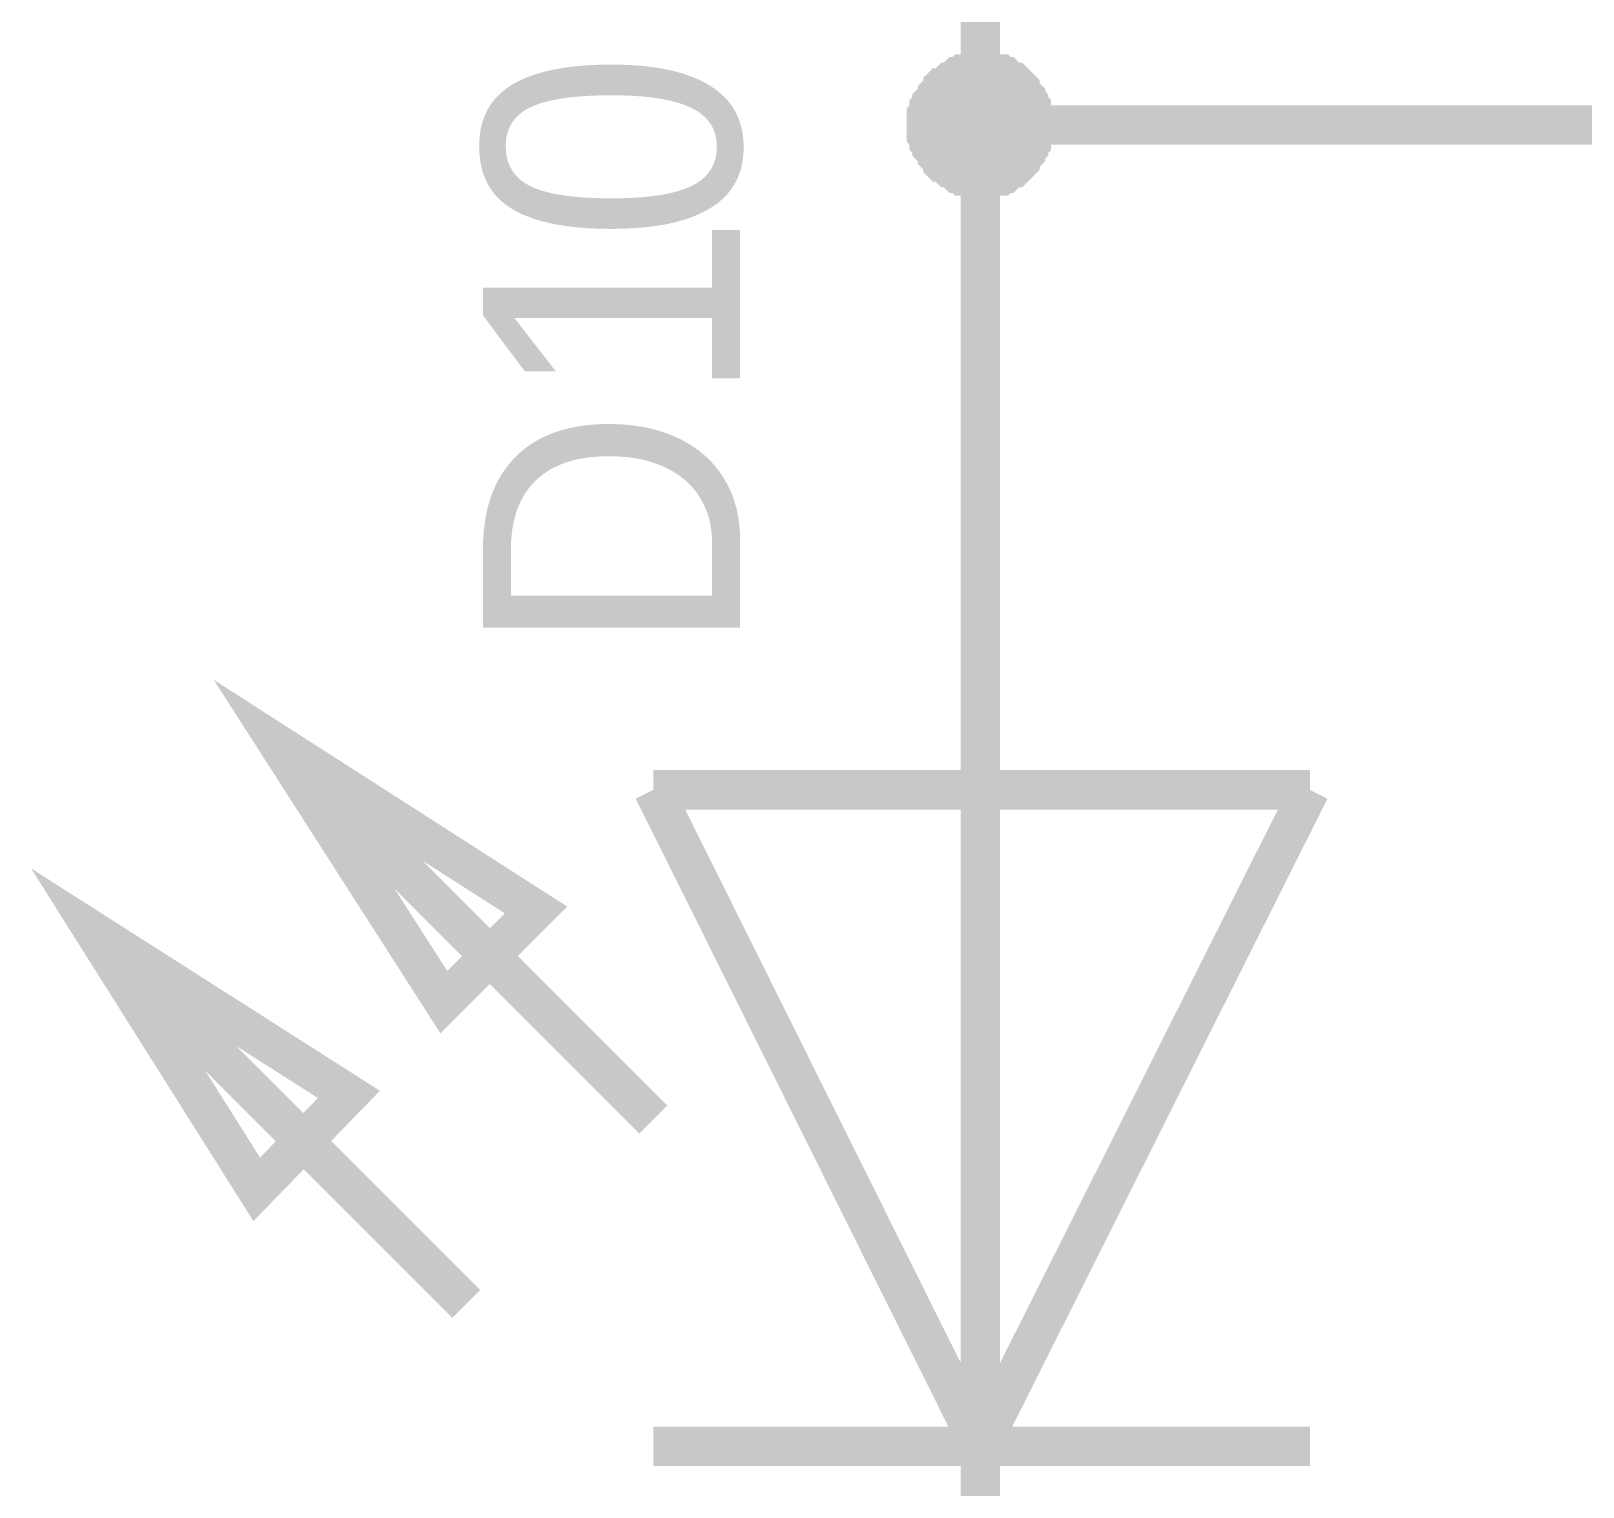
# Model space of a CAD drawing. Header units: millimetres. Extents: x 0 to 20.9, y 0 to 9.5.
# Drawn here: x 16.7162 to 17.1802, y 2.8925 to 3.3279 of the extents above; entities that cross this region are included whole.
import ezdxf

# ---------------------------------------------------------------- set-up
doc = ezdxf.new("R2010")
doc.units = ezdxf.units.MM
doc.header["$MEASUREMENT"] = 0
doc.layers.add('Sheet', color=255, linetype='Continuous')

msp = doc.modelspace()

# ---------------------------------------------------------------- linework, layer by layer
at = {"layer": 'Sheet'}
for points, const_width in [([(17.40015, 3.40587), (17.40015, 3.29977), (17, 3.29977)], 0.0118), ([(17, 3.40587), (17, 3.29977), (17, 3.19953)], 0.0118), ([(16.97995, 3.29977), (16.97995, 3.30061), (16.97995, 3.30144), (16.97995, 3.30311), (16.97995, 3.30395), (16.98079, 3.30478), (16.98079, 3.30562), (16.98079, 3.30645), (16.98162, 3.30729), (16.98162, 3.30813), (16.98246, 3.30896), (16.98329, 3.3098), (16.98329, 3.31063), (16.98413, 3.31147), (16.98496, 3.3123), (16.98496, 3.31314), (16.9858, 3.31397), (16.98663, 3.31481), (16.98747, 3.31481), (16.9883, 3.31564), (16.98914, 3.31648), (16.98997, 3.31648), (16.99081, 3.31731), (16.99165, 3.31815), (16.99248, 3.31815), (16.99332, 3.31899), (16.99415, 3.31899), (16.99499, 3.31899), (16.99582, 3.31982), (16.99666, 3.31982), (16.99833, 3.31982), (16.99916, 3.31982), (17, 3.31982)], 0.0039), ([(16.97995, 3.29977), (16.97995, 3.30061), (16.97995, 3.30144), (16.97995, 3.30311), (16.97995, 3.30395), (16.98079, 3.30478), (16.98079, 3.30562), (16.98079, 3.30645), (16.98162, 3.30729), (16.98162, 3.30813), (16.98246, 3.30896), (16.98329, 3.3098), (16.98329, 3.31063), (16.98413, 3.31147), (16.98496, 3.3123), (16.98496, 3.31314), (16.9858, 3.31397), (16.98663, 3.31481), (16.98747, 3.31481), (16.9883, 3.31564), (16.98914, 3.31648), (16.98997, 3.31648), (16.99081, 3.31731), (16.99165, 3.31815), (16.99248, 3.31815), (16.99332, 3.31899), (16.99415, 3.31899), (16.99499, 3.31899), (16.99582, 3.31982), (16.99666, 3.31982), (16.99833, 3.31982), (16.99916, 3.31982), (17, 3.31982)], 0.0039), ([(16.97995, 3.29977), (16.97995, 3.30061), (16.97995, 3.30144), (16.97995, 3.30311), (16.97995, 3.30395), (16.98079, 3.30478), (16.98079, 3.30562), (16.98079, 3.30645), (16.98162, 3.30729), (16.98162, 3.30813), (16.98246, 3.30896), (16.98329, 3.3098), (16.98329, 3.31063), (16.98413, 3.31147), (16.98496, 3.3123), (16.98496, 3.31314), (16.9858, 3.31397), (16.98663, 3.31481), (16.98747, 3.31481), (16.9883, 3.31564), (16.98914, 3.31648), (16.98997, 3.31648), (16.99081, 3.31731), (16.99165, 3.31815), (16.99248, 3.31815), (16.99332, 3.31899), (16.99415, 3.31899), (16.99499, 3.31899), (16.99582, 3.31982), (16.99666, 3.31982), (16.99833, 3.31982), (16.99916, 3.31982), (17, 3.31982)], 0.0039), ([(16.97995, 3.29977), (16.97995, 3.30061), (16.97995, 3.30144), (16.97995, 3.30311), (16.97995, 3.30395), (16.98079, 3.30478), (16.98079, 3.30562), (16.98079, 3.30645), (16.98162, 3.30729), (16.98162, 3.30813), (16.98246, 3.30896), (16.98329, 3.3098), (16.98329, 3.31063), (16.98413, 3.31147), (16.98496, 3.3123), (16.98496, 3.31314), (16.9858, 3.31397), (16.98663, 3.31481), (16.98747, 3.31481), (16.9883, 3.31564), (16.98914, 3.31648), (16.98997, 3.31648), (16.99081, 3.31731), (16.99165, 3.31815), (16.99248, 3.31815), (16.99332, 3.31899), (16.99415, 3.31899), (16.99499, 3.31899), (16.99582, 3.31982), (16.99666, 3.31982), (16.99833, 3.31982), (16.99916, 3.31982), (17, 3.31982)], 0.0039), ([(16.97995, 3.29977), (16.97995, 3.30061), (16.97995, 3.30144), (16.97995, 3.30311), (16.97995, 3.30395), (16.98079, 3.30478), (16.98079, 3.30562), (16.98079, 3.30645), (16.98162, 3.30729), (16.98162, 3.30813), (16.98246, 3.30896), (16.98329, 3.3098), (16.98329, 3.31063), (16.98413, 3.31147), (16.98496, 3.3123), (16.98496, 3.31314), (16.9858, 3.31397), (16.98663, 3.31481), (16.98747, 3.31481), (16.9883, 3.31564), (16.98914, 3.31648), (16.98997, 3.31648), (16.99081, 3.31731), (16.99165, 3.31815), (16.99248, 3.31815), (16.99332, 3.31899), (16.99415, 3.31899), (16.99499, 3.31899), (16.99582, 3.31982), (16.99666, 3.31982), (16.99833, 3.31982), (16.99916, 3.31982), (17, 3.31982)], 0.0039), ([(16.97995, 3.29977), (16.97995, 3.30061), (16.97995, 3.30144), (16.97995, 3.30311), (16.97995, 3.30395), (16.98079, 3.30478), (16.98079, 3.30562), (16.98079, 3.30645), (16.98162, 3.30729), (16.98162, 3.30813), (16.98246, 3.30896), (16.98329, 3.3098), (16.98329, 3.31063), (16.98413, 3.31147), (16.98496, 3.3123), (16.98496, 3.31314), (16.9858, 3.31397), (16.98663, 3.31481), (16.98747, 3.31481), (16.9883, 3.31564), (16.98914, 3.31648), (16.98997, 3.31648), (16.99081, 3.31731), (16.99165, 3.31815), (16.99248, 3.31815), (16.99332, 3.31899), (16.99415, 3.31899), (16.99499, 3.31899), (16.99582, 3.31982), (16.99666, 3.31982), (16.99833, 3.31982), (16.99916, 3.31982), (17, 3.31982)], 0.0039), ([(16.97995, 3.29977), (16.97995, 3.30061), (16.97995, 3.30144), (16.97995, 3.30311), (16.97995, 3.30395), (16.98079, 3.30478), (16.98079, 3.30562), (16.98079, 3.30645), (16.98162, 3.30729), (16.98162, 3.30813), (16.98246, 3.30896), (16.98329, 3.3098), (16.98329, 3.31063), (16.98413, 3.31147), (16.98496, 3.3123), (16.98496, 3.31314), (16.9858, 3.31397), (16.98663, 3.31481), (16.98747, 3.31481), (16.9883, 3.31564), (16.98914, 3.31648), (16.98997, 3.31648), (16.99081, 3.31731), (16.99165, 3.31815), (16.99248, 3.31815), (16.99332, 3.31899), (16.99415, 3.31899), (16.99499, 3.31899), (16.99582, 3.31982), (16.99666, 3.31982), (16.99833, 3.31982), (16.99916, 3.31982), (17, 3.31982)], 0.0039), ([(16.97995, 3.29977), (16.97995, 3.30061), (16.97995, 3.30144), (16.97995, 3.30311), (16.97995, 3.30395), (16.98079, 3.30478), (16.98079, 3.30562), (16.98079, 3.30645), (16.98162, 3.30729), (16.98162, 3.30813), (16.98246, 3.30896), (16.98329, 3.3098), (16.98329, 3.31063), (16.98413, 3.31147), (16.98496, 3.3123), (16.98496, 3.31314), (16.9858, 3.31397), (16.98663, 3.31481), (16.98747, 3.31481), (16.9883, 3.31564), (16.98914, 3.31648), (16.98997, 3.31648), (16.99081, 3.31731), (16.99165, 3.31815), (16.99248, 3.31815), (16.99332, 3.31899), (16.99415, 3.31899), (16.99499, 3.31899), (16.99582, 3.31982), (16.99666, 3.31982), (16.99833, 3.31982), (16.99916, 3.31982), (17, 3.31982)], 0.0039), ([(17, 3.31982), (17, 3.31982)], 0.0039), ([(17, 3.31982), (17.00083, 3.31982), (17.00251, 3.31982), (17.00334, 3.31982), (17.00418, 3.31982), (17.00501, 3.31899), (17.00585, 3.31899), (17.00752, 3.31899), (17.00835, 3.31815), (17.00919, 3.31815), (17.01002, 3.31731), (17.01086, 3.31648), (17.01169, 3.31648), (17.01253, 3.31564), (17.01337, 3.31481), (17.01337, 3.31481), (17.0142, 3.31397), (17.01504, 3.31314), (17.01587, 3.3123), (17.01587, 3.31147), (17.01671, 3.31063), (17.01754, 3.3098), (17.01754, 3.30896), (17.01838, 3.30813), (17.01838, 3.30729), (17.01921, 3.30645), (17.01921, 3.30562), (17.01921, 3.30478), (17.02005, 3.30395), (17.02005, 3.30311), (17.02005, 3.30144), (17.02005, 3.30061), (17.02005, 3.29977)], 0.0039), ([(17, 3.31982), (17, 3.31982)], 0.0039), ([(17, 3.31982), (17.00083, 3.31982), (17.00251, 3.31982), (17.00334, 3.31982), (17.00418, 3.31982), (17.00501, 3.31899), (17.00585, 3.31899), (17.00752, 3.31899), (17.00835, 3.31815), (17.00919, 3.31815), (17.01002, 3.31731), (17.01086, 3.31648), (17.01169, 3.31648), (17.01253, 3.31564), (17.01337, 3.31481), (17.01337, 3.31481), (17.0142, 3.31397), (17.01504, 3.31314), (17.01587, 3.3123), (17.01587, 3.31147), (17.01671, 3.31063), (17.01754, 3.3098), (17.01754, 3.30896), (17.01838, 3.30813), (17.01838, 3.30729), (17.01921, 3.30645), (17.01921, 3.30562), (17.01921, 3.30478), (17.02005, 3.30395), (17.02005, 3.30311), (17.02005, 3.30144), (17.02005, 3.30061), (17.02005, 3.29977)], 0.0039), ([(17, 3.31982), (17, 3.31982)], 0.0039), ([(17, 3.31982), (17.00083, 3.31982), (17.00251, 3.31982), (17.00334, 3.31982), (17.00418, 3.31982), (17.00501, 3.31899), (17.00585, 3.31899), (17.00752, 3.31899), (17.00835, 3.31815), (17.00919, 3.31815), (17.01002, 3.31731), (17.01086, 3.31648), (17.01169, 3.31648), (17.01253, 3.31564), (17.01337, 3.31481), (17.01337, 3.31481), (17.0142, 3.31397), (17.01504, 3.31314), (17.01587, 3.3123), (17.01587, 3.31147), (17.01671, 3.31063), (17.01754, 3.3098), (17.01754, 3.30896), (17.01838, 3.30813), (17.01838, 3.30729), (17.01921, 3.30645), (17.01921, 3.30562), (17.01921, 3.30478), (17.02005, 3.30395), (17.02005, 3.30311), (17.02005, 3.30144), (17.02005, 3.30061), (17.02005, 3.29977)], 0.0039), ([(17, 3.31982), (17, 3.31982)], 0.0039), ([(17, 3.31982), (17.00083, 3.31982), (17.00251, 3.31982), (17.00334, 3.31982), (17.00418, 3.31982), (17.00501, 3.31899), (17.00585, 3.31899), (17.00752, 3.31899), (17.00835, 3.31815), (17.00919, 3.31815), (17.01002, 3.31731), (17.01086, 3.31648), (17.01169, 3.31648), (17.01253, 3.31564), (17.01337, 3.31481), (17.01337, 3.31481), (17.0142, 3.31397), (17.01504, 3.31314), (17.01587, 3.3123), (17.01587, 3.31147), (17.01671, 3.31063), (17.01754, 3.3098), (17.01754, 3.30896), (17.01838, 3.30813), (17.01838, 3.30729), (17.01921, 3.30645), (17.01921, 3.30562), (17.01921, 3.30478), (17.02005, 3.30395), (17.02005, 3.30311), (17.02005, 3.30144), (17.02005, 3.30061), (17.02005, 3.29977)], 0.0039), ([(17, 3.31982), (17, 3.31982)], 0.0039), ([(17, 3.31982), (17.00083, 3.31982), (17.00251, 3.31982), (17.00334, 3.31982), (17.00418, 3.31982), (17.00501, 3.31899), (17.00585, 3.31899), (17.00752, 3.31899), (17.00835, 3.31815), (17.00919, 3.31815), (17.01002, 3.31731), (17.01086, 3.31648), (17.01169, 3.31648), (17.01253, 3.31564), (17.01337, 3.31481), (17.01337, 3.31481), (17.0142, 3.31397), (17.01504, 3.31314), (17.01587, 3.3123), (17.01587, 3.31147), (17.01671, 3.31063), (17.01754, 3.3098), (17.01754, 3.30896), (17.01838, 3.30813), (17.01838, 3.30729), (17.01921, 3.30645), (17.01921, 3.30562), (17.01921, 3.30478), (17.02005, 3.30395), (17.02005, 3.30311), (17.02005, 3.30144), (17.02005, 3.30061), (17.02005, 3.29977)], 0.0039), ([(17, 3.31982), (17, 3.31982)], 0.0039), ([(17, 3.31982), (17.00083, 3.31982), (17.00251, 3.31982), (17.00334, 3.31982), (17.00418, 3.31982), (17.00501, 3.31899), (17.00585, 3.31899), (17.00752, 3.31899), (17.00835, 3.31815), (17.00919, 3.31815), (17.01002, 3.31731), (17.01086, 3.31648), (17.01169, 3.31648), (17.01253, 3.31564), (17.01337, 3.31481), (17.01337, 3.31481), (17.0142, 3.31397), (17.01504, 3.31314), (17.01587, 3.3123), (17.01587, 3.31147), (17.01671, 3.31063), (17.01754, 3.3098), (17.01754, 3.30896), (17.01838, 3.30813), (17.01838, 3.30729), (17.01921, 3.30645), (17.01921, 3.30562), (17.01921, 3.30478), (17.02005, 3.30395), (17.02005, 3.30311), (17.02005, 3.30144), (17.02005, 3.30061), (17.02005, 3.29977)], 0.0039), ([(17, 3.31982), (17, 3.31982)], 0.0039), ([(17, 3.31982), (17.00083, 3.31982), (17.00251, 3.31982), (17.00334, 3.31982), (17.00418, 3.31982), (17.00501, 3.31899), (17.00585, 3.31899), (17.00752, 3.31899), (17.00835, 3.31815), (17.00919, 3.31815), (17.01002, 3.31731), (17.01086, 3.31648), (17.01169, 3.31648), (17.01253, 3.31564), (17.01337, 3.31481), (17.01337, 3.31481), (17.0142, 3.31397), (17.01504, 3.31314), (17.01587, 3.3123), (17.01587, 3.31147), (17.01671, 3.31063), (17.01754, 3.3098), (17.01754, 3.30896), (17.01838, 3.30813), (17.01838, 3.30729), (17.01921, 3.30645), (17.01921, 3.30562), (17.01921, 3.30478), (17.02005, 3.30395), (17.02005, 3.30311), (17.02005, 3.30144), (17.02005, 3.30061), (17.02005, 3.29977)], 0.0039), ([(17, 3.31982), (17, 3.31982)], 0.0039), ([(17, 3.31982), (17.00083, 3.31982), (17.00251, 3.31982), (17.00334, 3.31982), (17.00418, 3.31982), (17.00501, 3.31899), (17.00585, 3.31899), (17.00752, 3.31899), (17.00835, 3.31815), (17.00919, 3.31815), (17.01002, 3.31731), (17.01086, 3.31648), (17.01169, 3.31648), (17.01253, 3.31564), (17.01337, 3.31481), (17.01337, 3.31481), (17.0142, 3.31397), (17.01504, 3.31314), (17.01587, 3.3123), (17.01587, 3.31147), (17.01671, 3.31063), (17.01754, 3.3098), (17.01754, 3.30896), (17.01838, 3.30813), (17.01838, 3.30729), (17.01921, 3.30645), (17.01921, 3.30562), (17.01921, 3.30478), (17.02005, 3.30395), (17.02005, 3.30311), (17.02005, 3.30144), (17.02005, 3.30061), (17.02005, 3.29977)], 0.0039), ([(17, 3.27972), (16.99916, 3.27972), (16.99833, 3.27972), (16.99666, 3.27972), (16.99582, 3.27972), (16.99499, 3.28056), (16.99415, 3.28056), (16.99332, 3.28056), (16.99248, 3.28139), (16.99165, 3.28139), (16.99081, 3.28223), (16.98997, 3.28306), (16.98914, 3.28306), (16.9883, 3.2839), (16.98747, 3.28473), (16.98663, 3.28473), (16.9858, 3.28557), (16.98496, 3.28641), (16.98496, 3.28724), (16.98413, 3.28808), (16.98329, 3.28891), (16.98329, 3.28975), (16.98246, 3.29058), (16.98162, 3.29142), (16.98162, 3.29225), (16.98079, 3.29309), (16.98079, 3.29392), (16.98079, 3.29476), (16.97995, 3.29559), (16.97995, 3.29643), (16.97995, 3.2981), (16.97995, 3.29894), (16.97995, 3.29977)], 0.0039), ([(16.97995, 3.29977), (16.97995, 3.29977)], 0.0039), ([(17, 3.27972), (16.99916, 3.27972), (16.99833, 3.27972), (16.99666, 3.27972), (16.99582, 3.27972), (16.99499, 3.28056), (16.99415, 3.28056), (16.99332, 3.28056), (16.99248, 3.28139), (16.99165, 3.28139), (16.99081, 3.28223), (16.98997, 3.28306), (16.98914, 3.28306), (16.9883, 3.2839), (16.98747, 3.28473), (16.98663, 3.28473), (16.9858, 3.28557), (16.98496, 3.28641), (16.98496, 3.28724), (16.98413, 3.28808), (16.98329, 3.28891), (16.98329, 3.28975), (16.98246, 3.29058), (16.98162, 3.29142), (16.98162, 3.29225), (16.98079, 3.29309), (16.98079, 3.29392), (16.98079, 3.29476), (16.97995, 3.29559), (16.97995, 3.29643), (16.97995, 3.2981), (16.97995, 3.29894), (16.97995, 3.29977)], 0.0039), ([(16.97995, 3.29977), (16.97995, 3.29977)], 0.0039), ([(17, 3.27972), (16.99916, 3.27972), (16.99833, 3.27972), (16.99666, 3.27972), (16.99582, 3.27972), (16.99499, 3.28056), (16.99415, 3.28056), (16.99332, 3.28056), (16.99248, 3.28139), (16.99165, 3.28139), (16.99081, 3.28223), (16.98997, 3.28306), (16.98914, 3.28306), (16.9883, 3.2839), (16.98747, 3.28473), (16.98663, 3.28473), (16.9858, 3.28557), (16.98496, 3.28641), (16.98496, 3.28724), (16.98413, 3.28808), (16.98329, 3.28891), (16.98329, 3.28975), (16.98246, 3.29058), (16.98162, 3.29142), (16.98162, 3.29225), (16.98079, 3.29309), (16.98079, 3.29392), (16.98079, 3.29476), (16.97995, 3.29559), (16.97995, 3.29643), (16.97995, 3.2981), (16.97995, 3.29894), (16.97995, 3.29977)], 0.0039), ([(16.97995, 3.29977), (16.97995, 3.29977)], 0.0039), ([(17, 3.27972), (16.99916, 3.27972), (16.99833, 3.27972), (16.99666, 3.27972), (16.99582, 3.27972), (16.99499, 3.28056), (16.99415, 3.28056), (16.99332, 3.28056), (16.99248, 3.28139), (16.99165, 3.28139), (16.99081, 3.28223), (16.98997, 3.28306), (16.98914, 3.28306), (16.9883, 3.2839), (16.98747, 3.28473), (16.98663, 3.28473), (16.9858, 3.28557), (16.98496, 3.28641), (16.98496, 3.28724), (16.98413, 3.28808), (16.98329, 3.28891), (16.98329, 3.28975), (16.98246, 3.29058), (16.98162, 3.29142), (16.98162, 3.29225), (16.98079, 3.29309), (16.98079, 3.29392), (16.98079, 3.29476), (16.97995, 3.29559), (16.97995, 3.29643), (16.97995, 3.2981), (16.97995, 3.29894), (16.97995, 3.29977)], 0.0039), ([(16.97995, 3.29977), (16.97995, 3.29977)], 0.0039), ([(17, 3.27972), (16.99916, 3.27972), (16.99833, 3.27972), (16.99666, 3.27972), (16.99582, 3.27972), (16.99499, 3.28056), (16.99415, 3.28056), (16.99332, 3.28056), (16.99248, 3.28139), (16.99165, 3.28139), (16.99081, 3.28223), (16.98997, 3.28306), (16.98914, 3.28306), (16.9883, 3.2839), (16.98747, 3.28473), (16.98663, 3.28473), (16.9858, 3.28557), (16.98496, 3.28641), (16.98496, 3.28724), (16.98413, 3.28808), (16.98329, 3.28891), (16.98329, 3.28975), (16.98246, 3.29058), (16.98162, 3.29142), (16.98162, 3.29225), (16.98079, 3.29309), (16.98079, 3.29392), (16.98079, 3.29476), (16.97995, 3.29559), (16.97995, 3.29643), (16.97995, 3.2981), (16.97995, 3.29894), (16.97995, 3.29977)], 0.0039), ([(16.97995, 3.29977), (16.97995, 3.29977)], 0.0039), ([(17, 3.27972), (16.99916, 3.27972), (16.99833, 3.27972), (16.99666, 3.27972), (16.99582, 3.27972), (16.99499, 3.28056), (16.99415, 3.28056), (16.99332, 3.28056), (16.99248, 3.28139), (16.99165, 3.28139), (16.99081, 3.28223), (16.98997, 3.28306), (16.98914, 3.28306), (16.9883, 3.2839), (16.98747, 3.28473), (16.98663, 3.28473), (16.9858, 3.28557), (16.98496, 3.28641), (16.98496, 3.28724), (16.98413, 3.28808), (16.98329, 3.28891), (16.98329, 3.28975), (16.98246, 3.29058), (16.98162, 3.29142), (16.98162, 3.29225), (16.98079, 3.29309), (16.98079, 3.29392), (16.98079, 3.29476), (16.97995, 3.29559), (16.97995, 3.29643), (16.97995, 3.2981), (16.97995, 3.29894), (16.97995, 3.29977)], 0.0039), ([(16.97995, 3.29977), (16.97995, 3.29977)], 0.0039), ([(17, 3.27972), (16.99916, 3.27972), (16.99833, 3.27972), (16.99666, 3.27972), (16.99582, 3.27972), (16.99499, 3.28056), (16.99415, 3.28056), (16.99332, 3.28056), (16.99248, 3.28139), (16.99165, 3.28139), (16.99081, 3.28223), (16.98997, 3.28306), (16.98914, 3.28306), (16.9883, 3.2839), (16.98747, 3.28473), (16.98663, 3.28473), (16.9858, 3.28557), (16.98496, 3.28641), (16.98496, 3.28724), (16.98413, 3.28808), (16.98329, 3.28891), (16.98329, 3.28975), (16.98246, 3.29058), (16.98162, 3.29142), (16.98162, 3.29225), (16.98079, 3.29309), (16.98079, 3.29392), (16.98079, 3.29476), (16.97995, 3.29559), (16.97995, 3.29643), (16.97995, 3.2981), (16.97995, 3.29894), (16.97995, 3.29977)], 0.0039), ([(16.97995, 3.29977), (16.97995, 3.29977)], 0.0039), ([(17, 3.27972), (16.99916, 3.27972), (16.99833, 3.27972), (16.99666, 3.27972), (16.99582, 3.27972), (16.99499, 3.28056), (16.99415, 3.28056), (16.99332, 3.28056), (16.99248, 3.28139), (16.99165, 3.28139), (16.99081, 3.28223), (16.98997, 3.28306), (16.98914, 3.28306), (16.9883, 3.2839), (16.98747, 3.28473), (16.98663, 3.28473), (16.9858, 3.28557), (16.98496, 3.28641), (16.98496, 3.28724), (16.98413, 3.28808), (16.98329, 3.28891), (16.98329, 3.28975), (16.98246, 3.29058), (16.98162, 3.29142), (16.98162, 3.29225), (16.98079, 3.29309), (16.98079, 3.29392), (16.98079, 3.29476), (16.97995, 3.29559), (16.97995, 3.29643), (16.97995, 3.2981), (16.97995, 3.29894), (16.97995, 3.29977)], 0.0039), ([(16.97995, 3.29977), (16.97995, 3.29977)], 0.0039), ([(17.02005, 3.29977), (17.02005, 3.29894), (17.02005, 3.2981), (17.02005, 3.29643), (17.02005, 3.29559), (17.01921, 3.29476), (17.01921, 3.29392), (17.01921, 3.29309), (17.01838, 3.29225), (17.01838, 3.29142), (17.01754, 3.29058), (17.01754, 3.28975), (17.01671, 3.28891), (17.01587, 3.28808), (17.01587, 3.28724), (17.01504, 3.28641), (17.0142, 3.28557), (17.01337, 3.28473), (17.01337, 3.28473), (17.01253, 3.2839), (17.01169, 3.28306), (17.01086, 3.28306), (17.01002, 3.28223), (17.00919, 3.28139), (17.00835, 3.28139), (17.00752, 3.28056), (17.00585, 3.28056), (17.00501, 3.28056), (17.00418, 3.27972), (17.00334, 3.27972), (17.00251, 3.27972), (17.00083, 3.27972), (17, 3.27972)], 0.0039), ([(17.02005, 3.29977), (17.02005, 3.29894), (17.02005, 3.2981), (17.02005, 3.29643), (17.02005, 3.29559), (17.01921, 3.29476), (17.01921, 3.29392), (17.01921, 3.29309), (17.01838, 3.29225), (17.01838, 3.29142), (17.01754, 3.29058), (17.01754, 3.28975), (17.01671, 3.28891), (17.01587, 3.28808), (17.01587, 3.28724), (17.01504, 3.28641), (17.0142, 3.28557), (17.01337, 3.28473), (17.01337, 3.28473), (17.01253, 3.2839), (17.01169, 3.28306), (17.01086, 3.28306), (17.01002, 3.28223), (17.00919, 3.28139), (17.00835, 3.28139), (17.00752, 3.28056), (17.00585, 3.28056), (17.00501, 3.28056), (17.00418, 3.27972), (17.00334, 3.27972), (17.00251, 3.27972), (17.00083, 3.27972), (17, 3.27972)], 0.0039), ([(17.02005, 3.29977), (17.02005, 3.29894), (17.02005, 3.2981), (17.02005, 3.29643), (17.02005, 3.29559), (17.01921, 3.29476), (17.01921, 3.29392), (17.01921, 3.29309), (17.01838, 3.29225), (17.01838, 3.29142), (17.01754, 3.29058), (17.01754, 3.28975), (17.01671, 3.28891), (17.01587, 3.28808), (17.01587, 3.28724), (17.01504, 3.28641), (17.0142, 3.28557), (17.01337, 3.28473), (17.01337, 3.28473), (17.01253, 3.2839), (17.01169, 3.28306), (17.01086, 3.28306), (17.01002, 3.28223), (17.00919, 3.28139), (17.00835, 3.28139), (17.00752, 3.28056), (17.00585, 3.28056), (17.00501, 3.28056), (17.00418, 3.27972), (17.00334, 3.27972), (17.00251, 3.27972), (17.00083, 3.27972), (17, 3.27972)], 0.0039), ([(17.02005, 3.29977), (17.02005, 3.29894), (17.02005, 3.2981), (17.02005, 3.29643), (17.02005, 3.29559), (17.01921, 3.29476), (17.01921, 3.29392), (17.01921, 3.29309), (17.01838, 3.29225), (17.01838, 3.29142), (17.01754, 3.29058), (17.01754, 3.28975), (17.01671, 3.28891), (17.01587, 3.28808), (17.01587, 3.28724), (17.01504, 3.28641), (17.0142, 3.28557), (17.01337, 3.28473), (17.01337, 3.28473), (17.01253, 3.2839), (17.01169, 3.28306), (17.01086, 3.28306), (17.01002, 3.28223), (17.00919, 3.28139), (17.00835, 3.28139), (17.00752, 3.28056), (17.00585, 3.28056), (17.00501, 3.28056), (17.00418, 3.27972), (17.00334, 3.27972), (17.00251, 3.27972), (17.00083, 3.27972), (17, 3.27972)], 0.0039), ([(17.02005, 3.29977), (17.02005, 3.29894), (17.02005, 3.2981), (17.02005, 3.29643), (17.02005, 3.29559), (17.01921, 3.29476), (17.01921, 3.29392), (17.01921, 3.29309), (17.01838, 3.29225), (17.01838, 3.29142), (17.01754, 3.29058), (17.01754, 3.28975), (17.01671, 3.28891), (17.01587, 3.28808), (17.01587, 3.28724), (17.01504, 3.28641), (17.0142, 3.28557), (17.01337, 3.28473), (17.01337, 3.28473), (17.01253, 3.2839), (17.01169, 3.28306), (17.01086, 3.28306), (17.01002, 3.28223), (17.00919, 3.28139), (17.00835, 3.28139), (17.00752, 3.28056), (17.00585, 3.28056), (17.00501, 3.28056), (17.00418, 3.27972), (17.00334, 3.27972), (17.00251, 3.27972), (17.00083, 3.27972), (17, 3.27972)], 0.0039), ([(17.02005, 3.29977), (17.02005, 3.29894), (17.02005, 3.2981), (17.02005, 3.29643), (17.02005, 3.29559), (17.01921, 3.29476), (17.01921, 3.29392), (17.01921, 3.29309), (17.01838, 3.29225), (17.01838, 3.29142), (17.01754, 3.29058), (17.01754, 3.28975), (17.01671, 3.28891), (17.01587, 3.28808), (17.01587, 3.28724), (17.01504, 3.28641), (17.0142, 3.28557), (17.01337, 3.28473), (17.01337, 3.28473), (17.01253, 3.2839), (17.01169, 3.28306), (17.01086, 3.28306), (17.01002, 3.28223), (17.00919, 3.28139), (17.00835, 3.28139), (17.00752, 3.28056), (17.00585, 3.28056), (17.00501, 3.28056), (17.00418, 3.27972), (17.00334, 3.27972), (17.00251, 3.27972), (17.00083, 3.27972), (17, 3.27972)], 0.0039), ([(17.02005, 3.29977), (17.02005, 3.29894), (17.02005, 3.2981), (17.02005, 3.29643), (17.02005, 3.29559), (17.01921, 3.29476), (17.01921, 3.29392), (17.01921, 3.29309), (17.01838, 3.29225), (17.01838, 3.29142), (17.01754, 3.29058), (17.01754, 3.28975), (17.01671, 3.28891), (17.01587, 3.28808), (17.01587, 3.28724), (17.01504, 3.28641), (17.0142, 3.28557), (17.01337, 3.28473), (17.01337, 3.28473), (17.01253, 3.2839), (17.01169, 3.28306), (17.01086, 3.28306), (17.01002, 3.28223), (17.00919, 3.28139), (17.00835, 3.28139), (17.00752, 3.28056), (17.00585, 3.28056), (17.00501, 3.28056), (17.00418, 3.27972), (17.00334, 3.27972), (17.00251, 3.27972), (17.00083, 3.27972), (17, 3.27972)], 0.0039), ([(17.02005, 3.29977), (17.02005, 3.29894), (17.02005, 3.2981), (17.02005, 3.29643), (17.02005, 3.29559), (17.01921, 3.29476), (17.01921, 3.29392), (17.01921, 3.29309), (17.01838, 3.29225), (17.01838, 3.29142), (17.01754, 3.29058), (17.01754, 3.28975), (17.01671, 3.28891), (17.01587, 3.28808), (17.01587, 3.28724), (17.01504, 3.28641), (17.0142, 3.28557), (17.01337, 3.28473), (17.01337, 3.28473), (17.01253, 3.2839), (17.01169, 3.28306), (17.01086, 3.28306), (17.01002, 3.28223), (17.00919, 3.28139), (17.00835, 3.28139), (17.00752, 3.28056), (17.00585, 3.28056), (17.00501, 3.28056), (17.00418, 3.27972), (17.00334, 3.27972), (17.00251, 3.27972), (17.00083, 3.27972), (17, 3.27972)], 0.0039), ([(17.02005, 3.29977), (17.02005, 3.29977), (17.02005, 3.29977), (17.02005, 3.29977), (17.02005, 3.29977), (17.02005, 3.29977), (17.02005, 3.29977), (17.02005, 3.29977), (17.02005, 3.29977), (17.02005, 3.29977), (17.02005, 3.29977), (17.02005, 3.29977), (17.02005, 3.29977), (17.02005, 3.29977), (17.02005, 3.29977), (17.02005, 3.29977), (17.02005, 3.29977), (17.02005, 3.29977), (17.02005, 3.29977), (17.02005, 3.29977), (17.02005, 3.29977), (17.02005, 3.29977), (17.02005, 3.29977), (17.02005, 3.29977), (17.02005, 3.29977), (17.02005, 3.29977), (17.02005, 3.29977), (17.02005, 3.29977), (17.02005, 3.29977), (17.02005, 3.29977), (17.02005, 3.29977), (17.02005, 3.29977), (17.02005, 3.29977)], 0.0039), ([(17.02005, 3.29977), (17.02005, 3.29977)], 0.0039), ([(17.02005, 3.29977), (17.02005, 3.29977), (17.02005, 3.29977), (17.02005, 3.29977), (17.02005, 3.29977), (17.02005, 3.29977), (17.02005, 3.29977), (17.02005, 3.29977), (17.02005, 3.29977), (17.02005, 3.29977), (17.02005, 3.29977), (17.02005, 3.29977), (17.02005, 3.29977), (17.02005, 3.29977), (17.02005, 3.29977), (17.02005, 3.29977), (17.02005, 3.29977), (17.02005, 3.29977), (17.02005, 3.29977), (17.02005, 3.29977), (17.02005, 3.29977), (17.02005, 3.29977), (17.02005, 3.29977), (17.02005, 3.29977), (17.02005, 3.29977), (17.02005, 3.29977), (17.02005, 3.29977), (17.02005, 3.29977), (17.02005, 3.29977), (17.02005, 3.29977), (17.02005, 3.29977), (17.02005, 3.29977), (17.02005, 3.29977)], 0.0039), ([(17.02005, 3.29977), (17.02005, 3.29977)], 0.0039), ([(17.02005, 3.29977), (17.02005, 3.29977), (17.02005, 3.29977), (17.02005, 3.29977), (17.02005, 3.29977), (17.02005, 3.29977), (17.02005, 3.29977), (17.02005, 3.29977), (17.02005, 3.29977), (17.02005, 3.29977), (17.02005, 3.29977), (17.02005, 3.29977), (17.02005, 3.29977), (17.02005, 3.29977), (17.02005, 3.29977), (17.02005, 3.29977), (17.02005, 3.29977), (17.02005, 3.29977), (17.02005, 3.29977), (17.02005, 3.29977), (17.02005, 3.29977), (17.02005, 3.29977), (17.02005, 3.29977), (17.02005, 3.29977), (17.02005, 3.29977), (17.02005, 3.29977), (17.02005, 3.29977), (17.02005, 3.29977), (17.02005, 3.29977), (17.02005, 3.29977), (17.02005, 3.29977), (17.02005, 3.29977), (17.02005, 3.29977)], 0.0039), ([(17.02005, 3.29977), (17.02005, 3.29977)], 0.0039), ([(17.02005, 3.29977), (17.02005, 3.29977), (17.02005, 3.29977), (17.02005, 3.29977), (17.02005, 3.29977), (17.02005, 3.29977), (17.02005, 3.29977), (17.02005, 3.29977), (17.02005, 3.29977), (17.02005, 3.29977), (17.02005, 3.29977), (17.02005, 3.29977), (17.02005, 3.29977), (17.02005, 3.29977), (17.02005, 3.29977), (17.02005, 3.29977), (17.02005, 3.29977), (17.02005, 3.29977), (17.02005, 3.29977), (17.02005, 3.29977), (17.02005, 3.29977), (17.02005, 3.29977), (17.02005, 3.29977), (17.02005, 3.29977), (17.02005, 3.29977), (17.02005, 3.29977), (17.02005, 3.29977), (17.02005, 3.29977), (17.02005, 3.29977), (17.02005, 3.29977), (17.02005, 3.29977), (17.02005, 3.29977), (17.02005, 3.29977)], 0.0039), ([(17.02005, 3.29977), (17.02005, 3.29977)], 0.0039), ([(17.02005, 3.29977), (17.02005, 3.29977), (17.02005, 3.29977), (17.02005, 3.29977), (17.02005, 3.29977), (17.02005, 3.29977), (17.02005, 3.29977), (17.02005, 3.29977), (17.02005, 3.29977), (17.02005, 3.29977), (17.02005, 3.29977), (17.02005, 3.29977), (17.02005, 3.29977), (17.02005, 3.29977), (17.02005, 3.29977), (17.02005, 3.29977), (17.02005, 3.29977), (17.02005, 3.29977), (17.02005, 3.29977), (17.02005, 3.29977), (17.02005, 3.29977), (17.02005, 3.29977), (17.02005, 3.29977), (17.02005, 3.29977), (17.02005, 3.29977), (17.02005, 3.29977), (17.02005, 3.29977), (17.02005, 3.29977), (17.02005, 3.29977), (17.02005, 3.29977), (17.02005, 3.29977), (17.02005, 3.29977), (17.02005, 3.29977)], 0.0039), ([(17.02005, 3.29977), (17.02005, 3.29977)], 0.0039), ([(17.02005, 3.29977), (17.02005, 3.29977), (17.02005, 3.29977), (17.02005, 3.29977), (17.02005, 3.29977), (17.02005, 3.29977), (17.02005, 3.29977), (17.02005, 3.29977), (17.02005, 3.29977), (17.02005, 3.29977), (17.02005, 3.29977), (17.02005, 3.29977), (17.02005, 3.29977), (17.02005, 3.29977), (17.02005, 3.29977), (17.02005, 3.29977), (17.02005, 3.29977), (17.02005, 3.29977), (17.02005, 3.29977), (17.02005, 3.29977), (17.02005, 3.29977), (17.02005, 3.29977), (17.02005, 3.29977), (17.02005, 3.29977), (17.02005, 3.29977), (17.02005, 3.29977), (17.02005, 3.29977), (17.02005, 3.29977), (17.02005, 3.29977), (17.02005, 3.29977), (17.02005, 3.29977), (17.02005, 3.29977), (17.02005, 3.29977)], 0.0039), ([(17.02005, 3.29977), (17.02005, 3.29977)], 0.0039), ([(17.02005, 3.29977), (17.02005, 3.29977), (17.02005, 3.29977), (17.02005, 3.29977), (17.02005, 3.29977), (17.02005, 3.29977), (17.02005, 3.29977), (17.02005, 3.29977), (17.02005, 3.29977), (17.02005, 3.29977), (17.02005, 3.29977), (17.02005, 3.29977), (17.02005, 3.29977), (17.02005, 3.29977), (17.02005, 3.29977), (17.02005, 3.29977), (17.02005, 3.29977), (17.02005, 3.29977), (17.02005, 3.29977), (17.02005, 3.29977), (17.02005, 3.29977), (17.02005, 3.29977), (17.02005, 3.29977), (17.02005, 3.29977), (17.02005, 3.29977), (17.02005, 3.29977), (17.02005, 3.29977), (17.02005, 3.29977), (17.02005, 3.29977), (17.02005, 3.29977), (17.02005, 3.29977), (17.02005, 3.29977), (17.02005, 3.29977)], 0.0039), ([(17.02005, 3.29977), (17.02005, 3.29977)], 0.0039), ([(17.02005, 3.29977), (17.02005, 3.29977), (17.02005, 3.29977), (17.02005, 3.29977), (17.02005, 3.29977), (17.02005, 3.29977), (17.02005, 3.29977), (17.02005, 3.29977), (17.02005, 3.29977), (17.02005, 3.29977), (17.02005, 3.29977), (17.02005, 3.29977), (17.02005, 3.29977), (17.02005, 3.29977), (17.02005, 3.29977), (17.02005, 3.29977), (17.02005, 3.29977), (17.02005, 3.29977), (17.02005, 3.29977), (17.02005, 3.29977), (17.02005, 3.29977), (17.02005, 3.29977), (17.02005, 3.29977), (17.02005, 3.29977), (17.02005, 3.29977), (17.02005, 3.29977), (17.02005, 3.29977), (17.02005, 3.29977), (17.02005, 3.29977), (17.02005, 3.29977), (17.02005, 3.29977), (17.02005, 3.29977), (17.02005, 3.29977)], 0.0039), ([(17.02005, 3.29977), (17.02005, 3.29977)], 0.0039), ([(17, 3.10095), (17, 3.19953)], 0.0118), ([(16.90226, 3.00237), (16.79032, 3.11432)], 0.0118), ([(16.83961, 3.03746), (16.79032, 3.11432)], 0.0118), ([(16.86717, 3.06503), (16.79032, 3.11432)], 0.0118), ([(16.90226, 3.10095), (17.09857, 3.10095)], 0.0118), ([(16.90226, 3.10095), (17, 2.90463)], 0.0118), ([(17.09857, 3.10095), (17, 2.90463)], 0.0118), ([(17, 2.90463), (17, 3.10095)], 0.0118), ([(16.84629, 2.94724), (16.73518, 3.05835)], 0.0118), ([(16.8112, 3.00989), (16.73518, 3.05835)], 0.0118), ([(16.78364, 2.98149), (16.73518, 3.05835)], 0.0118), ([(16.90226, 2.90463), (17.09857, 2.90463)], 0.0118), ([(17, 2.90463), (17, 2.80606)], 0.0118)]:
    msp.add_lwpolyline(points, dxfattribs=dict(at, const_width=const_width))
at = {"layer": 'Sheet', "const_width": 0.02}
msp.add_lwpolyline([(16.99, 3.3, 1), (17.01, 3.3, 1)], format="xyb", close=True, dxfattribs=at)
at = {"layer": 'Sheet'}
for points, const_width in [([(16.79032, 3.11432), (16.83961, 3.03746), (16.86717, 3.06503), (16.79032, 3.11432)], 0.0118), ([(16.79032, 3.11432), (16.83961, 3.03746), (16.86717, 3.06503), (16.79032, 3.11432)], 0.0039), ([(16.73518, 3.05835), (16.78364, 2.98149), (16.8112, 3.00989), (16.73518, 3.05835)], 0.0118), ([(16.73518, 3.05835), (16.78364, 2.98149), (16.8112, 3.00989), (16.73518, 3.05835)], 0.0039)]:
    msp.add_lwpolyline(points, close=True, dxfattribs=dict(at, const_width=const_width))

# ---------------------------------------------------------------- texts
for s, p in [('0', (16.92816, 3.26469)), ('1', (16.92816, 3.21623)), ('D', (16.92816, 3.14105))]:
    msp.add_text(s, height=0.07686, rotation=90, dxfattribs=at).set_placement(p)

doc.saveas('drawing.dxf')
